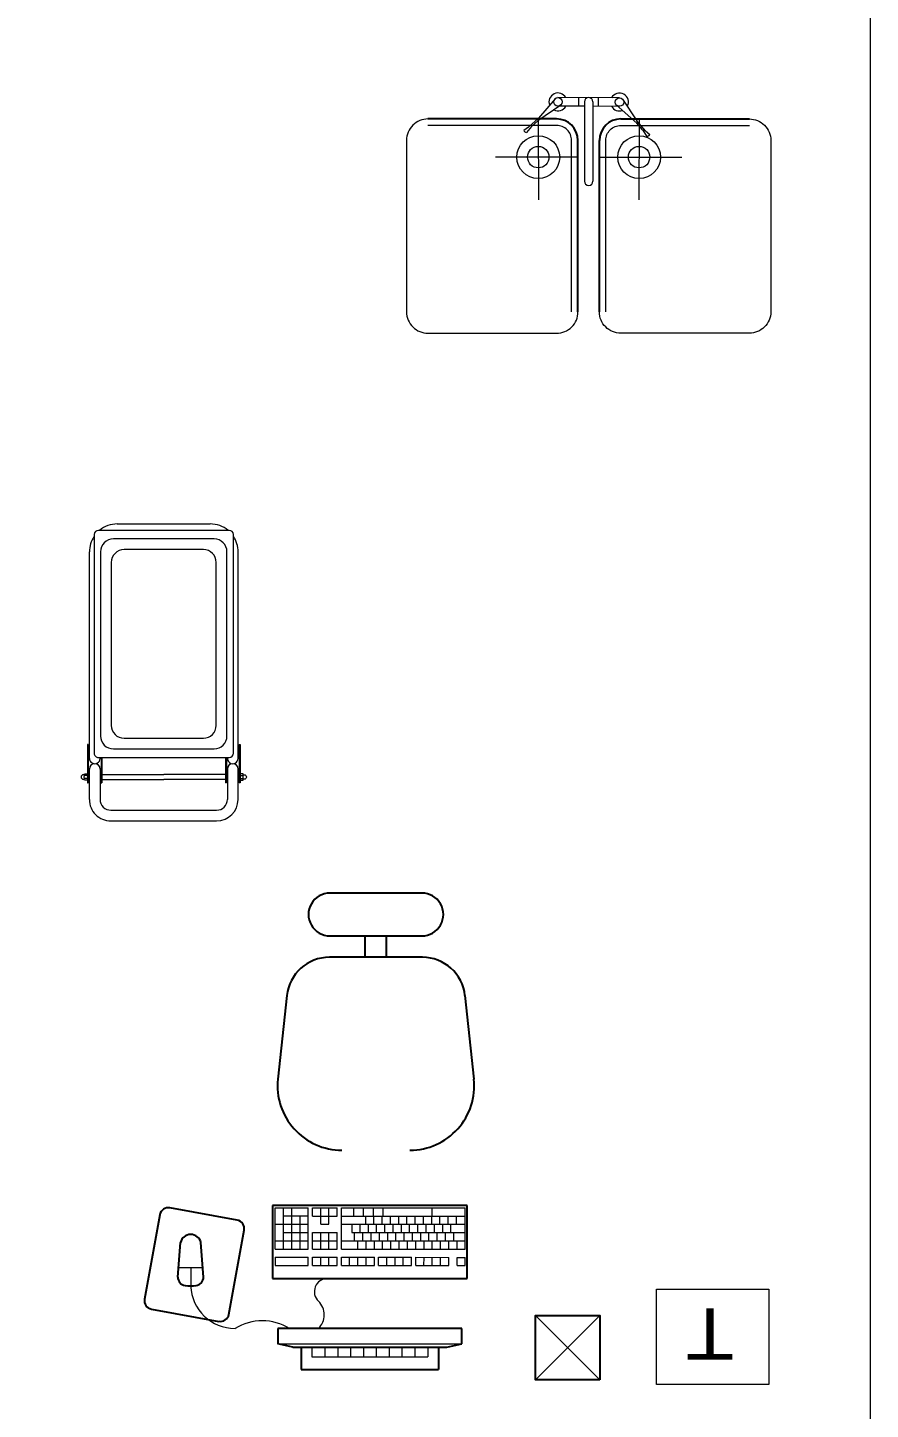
# Model space of a CAD drawing. Header units: millimetres. Extents: x 46649 to 61237, y -33954 to -18530.
# Drawn here: x 52971 to 54937, y -31359 to -28135 of the extents above; entities that cross this region are included whole.
import ezdxf

# ---------------------------------------------------------------- set-up
doc = ezdxf.new("R2010")
doc.units = ezdxf.units.MM
for name, color, linetype, lineweight in [('border', 7, 'Continuous', 0), ('c-1', 7, 'Continuous', 9), ('ed-1', 6, 'Continuous', 5), ('ed-3', 140, 'Continuous', 9), ('eo-1', 7, 'Continuous', 9), ('eo-3', 2, 'Continuous', 25), ('Habtoor$0$eo-3', 2, 'Continuous', 25), ('w-1', 7, 'Continuous', 9)]:
    doc.layers.add(name, color=color, linetype=linetype, lineweight=lineweight)
doc.styles.add('TAHOMA', font='', dxfattribs={"height": 32})
doc.styles.get('TAHOMA').set_extended_font_data('Tahoma')

# ---------------------------------------------------------------- blocks, each defined once
blk = doc.blocks.new('Temperature monitoring probe')
at = {"layer": 'ed-1'}
for points in [[(150, 150), (0, 0)], [(150, 0), (0, 150)]]:
    blk.add_lwpolyline(points, dxfattribs=at)
at = {"layer": 'eo-3'}
blk.add_lwpolyline([(150, 0), (0, 0), (0, 150), (150, 150)], close=True, dxfattribs=at)
blk = doc.blocks.new('FN00$0$A$C485D71E8')
at = {"layer": 'ed-1'}
for p, q in [((763.1, -156.3, -589.4), (493.1, -156.2, -589.4)), ((493.1, -178.3, -589.4), (493.1, -156.2, -589.4)), ((523.1, -178.3, -589.4), (523.1, -156.2, -589.4)), ((553.1, -178.3, -589.4), (553.1, -156.2, -589.4)), ((583.1, -178.3, -589.4), (583.1, -156.2, -589.4)), ((613.1, -178.3, -589.4), (613.1, -156.2, -589.4)), ((643.1, -178.3, -589.4), (643.1, -156.2, -589.4)), ((673.1, -178.4, -589.4), (673.1, -156.2, -589.4)), ((703.1, -178.4, -589.4), (703.1, -156.2, -589.4)), ((733.1, -178.4, -589.4), (733.1, -156.3, -589.4)), ((763.1, -178.4, -589.4), (763.1, -156.3, -589.4)), ((424.6, -368.9, -589.4), (405.3, -368.9, -589.4)), ((405.3, -368.9, -589.4), (405.3, -388.2, -589.4)), ((424.6, -368.9, -589.4), (424.6, -388.2, -589.4)), ((443.9, -368.9, -589.4), (443.9, -388.2, -589.4)), ((521, -369, -589.4), (443.9, -368.9, -589.4)), ((463.2, -368.9, -589.4), (463.2, -388.2, -589.4)), ((482.5, -368.9, -589.4), (482.5, -388.2, -589.4)), ((501.8, -369, -589.4), (501.7, -388.2, -589.4)), ((521, -369, -589.4), (521, -388.3, -589.4)), ((607.8, -369, -589.4), (530.7, -369, -589.4)), ((530.7, -369, -589.4), (530.7, -388.3, -589.4)), ((550, -369, -589.4), (550, -388.3, -589.4)), ((569.3, -369, -589.4), (569.2, -388.3, -589.4)), ((588.5, -369, -589.4), (588.5, -388.3, -589.4)), ((607.8, -369, -589.4), (607.8, -388.3, -589.4)), ((694.6, -369, -589.4), (617.5, -369, -589.4)), ((617.5, -369, -589.4), (617.5, -388.3, -589.4)), ((636.8, -369, -589.4), (636.7, -388.3, -589.4)), ((656, -369, -589.4), (656, -388.3, -589.4)), ((675.3, -369, -589.4), (675.3, -388.3, -589.4)), ((694.6, -369, -589.4), (694.6, -388.3, -589.4)), ((762.1, -369, -589.4), (704.2, -369, -589.4)), ((704.2, -369, -589.4), (704.2, -388.3, -589.4)), ((723.5, -369, -589.4), (723.5, -388.3, -589.4)), ((742.8, -369, -589.4), (742.8, -388.3, -589.4)), ((762.1, -369, -589.4), (762.1, -388.3, -589.4)), ((771.7, -369, -589.4), (771.7, -388.3, -589.4)), ((848.9, -369.1, -589.4), (771.7, -369, -589.4)), ((848.9, -388.3, -589.4), (848.9, -369.1, -589.4)), ((424.6, -388.2, -589.4), (405.3, -388.2, -589.4)), ((405.3, -407.5, -589.4), (405.3, -503.9, -589.4)), ((694.6, -407.6, -589.4), (405.3, -407.5, -589.4)), ((424.6, -407.5, -589.4), (424.6, -426.8, -589.4)), ((521, -388.3, -589.4), (443.9, -388.2, -589.4)), ((443.9, -407.5, -589.4), (443.9, -426.8, -589.4)), ((463.2, -407.5, -589.4), (463.2, -426.8, -589.4)), ((482.5, -407.5, -589.4), (482.5, -426.8, -589.4)), ((501.7, -407.5, -589.4), (501.7, -426.8, -589.4)), ((521, -407.5, -589.4), (521, -426.8, -589.4)), ((607.8, -388.3, -589.4), (530.7, -388.3, -589.4)), ((540.3, -407.5, -589.4), (540.3, -426.8, -589.4)), ((559.6, -407.5, -589.4), (559.6, -426.8, -589.4)), ((578.9, -407.5, -589.4), (578.9, -426.8, -589.4)), ((598.2, -407.5, -589.4), (598.2, -426.8, -589.4)), ((617.5, -407.6, -589.4), (617.4, -426.8, -589.4)), ((694.6, -388.3, -589.4), (617.5, -388.3, -589.4)), ((636.7, -407.6, -589.4), (636.7, -426.9, -589.4)), ((656, -407.6, -589.4), (656, -426.9, -589.4)), ((694.6, -407.6, -589.4), (694.6, -504, -589.4)), ((762.1, -388.3, -589.4), (704.2, -388.3, -589.4)), ((762.1, -407.6, -589.4), (704.2, -407.6, -589.4)), ((704.2, -407.6, -589.4), (704.2, -446.2, -589.4)), ((723.5, -407.6, -589.4), (723.5, -446.2, -589.4)), ((742.8, -407.6, -589.4), (742.8, -446.2, -589.4)), ((762.1, -407.6, -589.4), (762.1, -446.2, -589.4)), ((848.9, -388.3, -589.4), (771.7, -388.3, -589.4)), ((771.7, -407.6, -589.4), (771.7, -504, -589.4)), ((848.9, -407.6, -589.4), (771.7, -407.6, -589.4)), ((791, -407.6, -589.4), (791, -484.8, -589.4)), ((810.3, -407.6, -589.4), (810.3, -504.1, -589.4)), ((829.6, -407.6, -589.4), (829.6, -504.1, -589.4)), ((848.9, -407.6, -589.4), (848.9, -504.1, -589.4)), ((694.6, -426.9, -589.4), (405.3, -426.8, -589.4)), ((670.2, -446.1, -589.4), (405.3, -446.1, -589.4)), ((432.3, -426.8, -589.4), (432.3, -446.1, -589.4)), ((438.8, -446.1, -589.4), (438.8, -465.4, -589.4)), ((451.5, -426.8, -589.4), (451.5, -446.1, -589.4)), ((458, -446.1, -589.4), (458, -465.4, -589.4)), ((470.8, -426.8, -589.4), (470.8, -446.1, -589.4)), ((477.3, -446.1, -589.4), (477.3, -465.4, -589.4)), ((490.1, -426.8, -589.4), (490.1, -446.1, -589.4)), ((496.6, -446.1, -589.4), (496.6, -465.4, -589.4)), ((509.4, -426.8, -589.4), (509.4, -446.1, -589.4)), ((515.9, -446.1, -589.4), (515.9, -465.4, -589.4)), ((528.7, -426.8, -589.4), (528.7, -446.1, -589.4)), ((535.2, -446.1, -589.4), (535.2, -465.4, -589.4)), ((548, -426.8, -589.4), (548, -446.1, -589.4)), ((554.5, -446.1, -589.4), (554.5, -465.4, -589.4)), ((567.3, -426.8, -589.4), (567.2, -446.1, -589.4)), ((573.8, -446.1, -589.4), (573.7, -465.4, -589.4)), ((586.5, -426.8, -589.4), (586.5, -446.1, -589.4)), ((593, -446.1, -589.4), (593, -465.4, -589.4)), ((605.8, -426.8, -589.4), (605.8, -446.1, -589.4)), ((612.3, -446.1, -589.4), (612.3, -465.4, -589.4)), ((625.1, -426.8, -589.4), (625.1, -446.1, -589.4)), ((631.6, -446.1, -589.4), (631.6, -465.4, -589.4)), ((644.4, -426.8, -589.4), (644.4, -446.1, -589.4)), ((650.9, -446.1, -589.4), (650.9, -465.4, -589.4)), ((663.7, -426.9, -589.4), (663.7, -446.1, -589.4)), ((670.2, -465.4, -589.4), (670.2, -446.1, -589.4)), ((762.1, -426.9, -589.4), (704.2, -426.9, -589.4)), ((762.1, -446.2, -589.4), (704.2, -446.2, -589.4)), ((848.9, -426.9, -589.4), (771.7, -426.9, -589.4)), ((829.6, -446.2, -589.4), (771.7, -446.2, -589.4)), ((694.6, -465.4, -589.4), (405.3, -465.4, -589.4)), ((425.8, -465.4, -589.4), (425.8, -484.6, -589.4)), ((445.1, -465.4, -589.4), (445.1, -484.7, -589.4)), ((464.4, -465.4, -589.4), (464.4, -484.7, -589.4)), ((483.7, -465.4, -589.4), (483.7, -484.7, -589.4)), ((502.9, -465.4, -589.4), (502.9, -484.7, -589.4)), ((522.2, -465.4, -589.4), (522.2, -484.7, -589.4)), ((541.5, -465.4, -589.4), (541.5, -484.7, -589.4)), ((560.8, -465.4, -589.4), (560.8, -484.7, -589.4)), ((580.1, -465.4, -589.4), (580.1, -484.7, -589.4)), ((599.4, -465.4, -589.4), (599.4, -484.7, -589.4)), ((618.7, -465.4, -589.4), (618.7, -484.7, -589.4)), ((638, -484.7, -589.4), (638, -465.4, -589.4)), ((742.8, -465.5, -589.4), (723.5, -465.5, -589.4)), ((723.5, -465.5, -589.4), (723.5, -484.7, -589.4)), ((742.8, -465.5, -589.4), (742.8, -484.7, -589.4)), ((848.9, -465.5, -589.4), (771.7, -465.5, -589.4)), ((694.6, -484.7, -589.4), (405.3, -484.6, -589.4)), ((694.6, -504, -589.4), (405.3, -503.9, -589.4)), ((482.4, -484.7, -589.4), (482.4, -503.9, -589.4)), ((596.7, -484.7, -589.4), (596.7, -504, -589.4)), ((619.7, -484.7, -589.4), (619.7, -504, -589.4)), ((642.7, -484.7, -589.4), (642.7, -504, -589.4)), ((665.7, -484.7, -589.4), (665.7, -504, -589.4)), ((704.2, -484.7, -589.4), (704.2, -504, -589.4)), ((723.5, -484.7, -589.4), (704.2, -484.7, -589.4)), ((762.1, -504, -589.4), (704.2, -504, -589.4)), ((723.5, -484.7, -589.4), (723.5, -504, -589.4)), ((742.8, -484.7, -589.4), (723.5, -484.7, -589.4)), ((762.1, -484.7, -589.4), (742.8, -484.7, -589.4)), ((742.8, -484.7, -589.4), (742.8, -504, -589.4)), ((762.1, -484.7, -589.4), (762.1, -504, -589.4)), ((829.6, -484.8, -589.4), (771.7, -484.8, -589.4)), ((848.9, -504.1, -589.4), (771.7, -504, -589.4))]:
    blk.add_line(p, q, dxfattribs=at)
at = {"layer": 'ed-3'}
for p, q in [((843.1, -186.5, -589.4), (413.1, -186.3, -589.4)), ((1046.2, -363.9, -589.4), (1046.2, -321.6, -589.4)), ((1017.8, -363.9, -589.4), (1074.5, -363.9, -589.4))]:
    blk.add_line(p, q, dxfattribs=at)
at = {"layer": 'eo-1'}
for centre, radius, start, end in [((778.1, -254, -589.4), 43.8, 133.3745, 226.5915), ((879.1, -118.4, -589.4), 121.7, 238.4995, 301.4665), ((942.7, -325.9, -589.4), 103.6, 2.3734, 90.0591), ((726.8, -308.2, -589.4), 30.8, 269.983, 46.5915)]:
    blk.add_arc(centre, radius, start, end, dxfattribs=at)
at = {"layer": 'eo-3'}
for p, q in [((468.1, -178.3, -589.4), (468.2, -126.2, -589.4)), ((788.2, -126.3, -589.4), (468.2, -126.2, -589.4)), ((788.1, -178.4, -589.4), (788.2, -126.3, -589.4)), ((448.1, -178.3, -589.4), (413.1, -186.3, -589.4)), ((413.1, -186.3, -589.4), (413.1, -222.1, -589.4)), ((808.1, -178.4, -589.4), (448.1, -178.3, -589.4)), ((808.1, -178.4, -589.4), (843.1, -186.5, -589.4)), ((843.1, -222.2, -589.4), (843.1, -186.5, -589.4)), ((413.1, -222.1, -589.4), (843.1, -222.2, -589.4)), ((957.1, -255, -589.4), (921.3, -451.8, -589.4)), ((1137.8, -267.6, -589.4), (980.4, -238.9, -589.4)), ((1118, -487.6, -589.4), (1153.9, -290.9, -589.4)), ((855, -339.1, -589.4), (401.1, -338.9, -589.4)), ((401.1, -338.9, -589.4), (401.1, -508.9, -589.4)), ((855, -509.1, -589.4), (855, -339.1, -589.4)), ((1016.2, -342.2, -589.4), (1022.2, -423, -589.4)), ((1076.2, -342.2, -589.4), (1070.1, -423, -589.4)), ((937.4, -475, -589.4), (1094.8, -503.7, -589.4)), ((401.1, -508.9, -589.4), (855, -509.1, -589.4))]:
    blk.add_line(p, q, dxfattribs=at)
for centre, radius, start, end in [((976.8, -258.6, -589.4), 20, 79.6694, 169.6694), ((1134.2, -287.3, -589.4), 20, 349.6694, 79.6694), ((1036.2, -342.2, -589.4), 20, 97.8583, 179.983), ((1045.8, -411.8, -589.4), 90.3, 81.4947, 97.8583), ((1056.2, -342.3, -589.4), 20, 359.983, 81.4947), ((1046.1, -416.8, -589.4), 24.8, 194.5001, 345.466), ((941, -455.3, -589.4), 20, 169.6694, 259.6694), ((1098.4, -484, -589.4), 20, 259.6694, 349.6694)]:
    blk.add_arc(centre, radius, start, end, dxfattribs=at)
blk = doc.blocks.new('comp-keyboard-mouse-mouse mat')
at = {"layer": 'w-1'}
blk.add_blockref('FN00$0$A$C485D71E8', (-628.2, 126.2, 589.4), dxfattribs=at)
blk = doc.blocks.new('A$C67B73C43')
at = {"layer": 'eo-1'}
blk.add_lwpolyline([(0, 0), (261.7, 0), (261.7, 221.9), (0, 221.9)], close=True, dxfattribs=at)
at = {"layer": 'eo-3', "style": 'TAHOMA', "width": 1.2}
blk.add_text('T', height=120, dxfattribs=at).set_placement((72.9, 44.4))
blk = doc.blocks.new('Habtoor$0$FGVF GFDGFD')
at = {"layer": 'ed-1'}
for p, q in [((530107767.9, 177870800), (530107337.9, 177870800)), ((530107307.9, 177870770), (530107307.9, 177870535)), ((530107742.9, 177870775), (530107362.9, 177870775)), ((530107797.9, 177870535), (530107797.9, 177870770)), ((530107332.9, 177870745), (530107332.9, 177870560)), ((530107772.9, 177870560), (530107772.9, 177870745)), ((530107337.9, 177870505), (530107767.9, 177870505)), ((530107721.6, 177870530), (530107742.9, 177870530))]:
    blk.add_line(p, q, dxfattribs=at)
blk.add_lwpolyline([(530107362.9, 177870530), (530107723.1, 177870530, 0.058362)], format="xyb", dxfattribs=at)
for centre, start, end in [((530107337.9, 177870770), 90, 180), ((530107767.9, 177870770), 0, 90), ((530107362.9, 177870745), 90, 180), ((530107742.9, 177870745), 0, 90), ((530107337.9, 177870535), 180, 270), ((530107362.9, 177870560), 180, 270), ((530107742.9, 177870560), 270, 0), ((530107767.9, 177870535), 270, 0)]:
    blk.add_arc(centre, 30, start, end, dxfattribs=at)
at = {"layer": 'eo-1'}
for p, q in [((530107819.9, 177870826), (530107337.9, 177870826)), ((530107787.5, 177870830.8), (530107877.2, 177870830.8)), ((530107787.5, 177870828.8), (530107787.5, 177870830.8)), ((530107787.5, 177870828.8), (530107877.2, 177870828.8)), ((530107915.9, 177870826), (530107844.9, 177870826)), ((530107857.4, 177870828.8), (530107857.4, 177870826)), ((530107869.4, 177870828.8), (530107869.4, 177870826)), ((530107877.2, 177870830.8), (530107877.2, 177870828.8)), ((530107287.9, 177870805), (530107287.9, 177870500)), ((530107807.9, 177870815), (530107297.9, 177870815)), ((530107817.9, 177870500), (530107817.9, 177870805)), ((530107817.9, 177870798.8), (530107877.2, 177870798.8)), ((530107817.9, 177870796.8), (530107877.2, 177870796.8)), ((530107844.9, 177870801), (530107915.9, 177870801)), ((530107857.4, 177870801), (530107857.4, 177870798.8)), ((530107857.4, 177870796.8), (530107857.4, 177870652.5)), ((530107869.4, 177870801), (530107869.4, 177870798.8)), ((530107869.4, 177870796.8), (530107869.4, 177870652.5)), ((530107877.2, 177870798.8), (530107877.2, 177870796.8)), ((530107272.9, 177870544), (530107272.9, 177870761)), ((530107940.9, 177870529), (530107940.9, 177870776)), ((530107965.9, 177870529), (530107965.9, 177870776)), ((530107857.4, 177870508.2), (530107857.4, 177870652.5)), ((530107869.4, 177870508.2), (530107869.4, 177870652.5)), ((530107817.9, 177870508.2), (530107877.2, 177870508.2)), ((530107817.9, 177870506.2), (530107877.2, 177870506.2)), ((530107819.9, 177870504), (530107817.9, 177870504)), ((530107844.9, 177870504), (530107915.9, 177870504)), ((530107857.4, 177870504), (530107857.4, 177870506.2)), ((530107869.4, 177870504), (530107869.4, 177870506.2)), ((530107877.2, 177870506.2), (530107877.2, 177870508.2)), ((530107297.9, 177870490), (530107807.9, 177870490)), ((530107819.9, 177870479), (530107337.9, 177870479)), ((530107787.5, 177870476.3), (530107877.2, 177870476.3)), ((530107787.5, 177870476.3), (530107787.5, 177870474.3)), ((530107787.5, 177870474.3), (530107877.2, 177870474.3)), ((530107915.9, 177870479), (530107844.9, 177870479)), ((530107857.4, 177870476.3), (530107857.4, 177870479)), ((530107869.4, 177870476.3), (530107869.4, 177870479)), ((530107877.2, 177870474.3), (530107877.2, 177870476.3))]:
    blk.add_line(p, q, dxfattribs=at)
for points in [[(530107859.9, 177870831.2), (530107859.9, 177870837.6, 0.267949), (530107856.4, 177870837.6)], [(530107856.4, 177870837.6), (530107856.4, 177870831.2, 0.267949)], [(530107856.4, 177870831.2, 0.267949), (530107859.9, 177870831.2, 0.133975), (530107867, 177870831.2, 0.267949), (530107870.5, 177870831.2)], [(530107858.1, 177870838.1), (530107858.1, 177870840.2, -1), (530107868.8, 177870840.2), (530107868.8, 177870838.1)], [(530107867, 177870831.2), (530107867, 177870837.6, 0.133975), (530107859.9, 177870837.6)], [(530107870.5, 177870831.2), (530107870.5, 177870837.6, 0.267949), (530107867, 177870837.6)], [(530107856.4, 177870473.8, -0.267949), (530107859.9, 177870473.8, -0.133975), (530107867, 177870473.8, -0.267949), (530107870.5, 177870473.8)], [(530107856.4, 177870467.4), (530107856.4, 177870473.8, -0.267949)], [(530107859.9, 177870473.8), (530107859.9, 177870467.4, -0.267949), (530107856.4, 177870467.4)], [(530107858.1, 177870466.9), (530107858.1, 177870464.8, 1), (530107868.8, 177870464.8), (530107868.8, 177870466.9)], [(530107867, 177870473.8), (530107867, 177870467.4, -0.133975), (530107859.9, 177870467.4)], [(530107870.5, 177870473.8), (530107870.5, 177870467.4, -0.267949), (530107867, 177870467.4)]]:
    blk.add_lwpolyline(points, format="xyb", dxfattribs=at)
for points in [[(530107858.1, 177870830.8), (530107868.8, 177870830.8)], [(530107858.1, 177870474.3), (530107868.8, 177870474.3)]]:
    blk.add_lwpolyline(points, dxfattribs=at)
for centre, radius, start, end in [((530107337.9, 177870761), 65, 90, 123.8222), ((530107819.9, 177870813.5), 12.5, 260.719, 90), ((530107844.9, 177870813.5), 12.5, 90, 270), ((530107915.9, 177870776), 50, 0, 90), ((530107337.9, 177870761), 65, 140.2849, 180), ((530107297.9, 177870805), 10, 90, 180), ((530107807.9, 177870805), 10, 0, 90), ((530107915.9, 177870776), 25, 0, 90), ((530107337.9, 177870544), 65, 180, 219.7151), ((530107297.9, 177870500), 10, 180, 270), ((530107807.9, 177870500), 10, 270, 0), ((530107819.9, 177870491.5), 12.5, 270, 90), ((530107844.9, 177870491.5), 12.5, 90, 270), ((530107915.9, 177870529), 50, 270, 0), ((530107915.9, 177870529), 25, 270, 0), ((530107337.9, 177870544), 65, 236.1778, 270)]:
    blk.add_arc(centre, radius, start, end, dxfattribs=at)
blk = doc.blocks.new('A$C349F7F7B')
at = {"layer": 'ed-1', "linetype": 'Continuous'}
for p, q in [((-78.4, 202.2), (-117.2, 156.4)), ((71.8, 204.3), (-71.7, 204.7)), ((-23, 184.6), (-22.9, 204.6)), ((-10, 194.6), (-10, 10)), ((10, 194.5), (10, 10)), ((22.9, 184.5), (23, 204.5)), ((79.3, 200.9), (112.1, 150.7)), ((-65, 187.2), (-118.5, 150.6)), ((-10, 184.6), (-71.7, 184.7)), ((71.7, 184.3), (10, 184.5)), ((64.2, 187.8), (112.6, 144.8)), ((-140.7, 135.4), (-151.3, 128.1)), ((-133.4, 137.3), (-145.4, 123.1)), ((-140.7, 135.4), (-117.2, 156.4)), ((-133.4, 137.3), (-118.5, 150.6)), ((132.8, 126.9), (112.1, 150.7)), ((125.8, 129.7), (112.6, 144.8)), ((125.8, 129.7), (135.9, 114.1)), ((132.8, 126.9), (142.4, 118.3))]:
    blk.add_line(p, q, dxfattribs=at)
for centre in [(-71.7, 194.7), (-71.7, 194.7), (71.8, 194.4)]:
    blk.add_circle(centre, 10, dxfattribs=at)
for centre, radius, start, end in [((-71.7, 194.7), 20.9, 28.4002, 201.4851), ((0, 194.6), 10, 359.8497, 179.8486), ((71.8, 194.4), 20.9, 331.3725, 151.3337), ((-71.7, 194.7), 20.9, 242.8124, 331.2991), ((71.8, 194.4), 20.9, 208.462, 290.0861), ((-144.3, 130.6), 7.49, 199.152, 261.3498), ((135.7, 121.6), 7.49, 271.4683, 333.6662), ((0, 10), 10, 179.8497, 359.8497)]:
    blk.add_arc(centre, radius, start, end, dxfattribs=at)
blk = doc.blocks.new('A$C02CF58BE')
at = {"layer": 'ed-1', "extrusion": (-4e-15, 6.04724e-06, 1)}
for p, q in [((-118, -38.8, -1), (-117.4, -228.8, -1)), ((-27.7, -128.6, -1), (-217.7, -129.2, -1))]:
    blk.add_line(p, q, dxfattribs=at)
at = {"layer": 'ed-1', "extrusion": (4e-15, 6.04724e-06, 1)}
for p, q in [((118, -38.8, -1), (117.4, -228.8, -1)), ((27.7, -128.6, -1), (217.7, -129.2, -1))]:
    blk.add_line(p, q, dxfattribs=at)
at = {"layer": 'ed-1', "extrusion": (-4e-15, 6.04724e-06, 1), "elevation": -1}
blk.add_lwpolyline([(-40, -489.7), (-40, -89.7, 0.414214), (-75, -54.7), (-375, -54.7)], format="xyb", dxfattribs=at)
at = {"layer": 'ed-1', "extrusion": (4e-15, 6.04724e-06, 1), "elevation": -1}
blk.add_lwpolyline([(40, -489.7), (40, -89.7, -0.414214), (75, -54.7), (375, -54.7)], format="xyb", dxfattribs=at)
at = {"layer": 'ed-1', "extrusion": (-4e-15, 6.04724e-06, 1)}
for radius in [50, 25]:
    blk.add_circle((-117.7, -128.8, -1), radius, dxfattribs=at)
at = {"layer": 'ed-1', "extrusion": (4e-15, 6.04724e-06, 1)}
for radius in [50, 25]:
    blk.add_circle((117.7, -128.8, -1), radius, dxfattribs=at)
at = {"layer": 'eo-1', "extrusion": (-4e-15, 6.04724e-06, 1), "elevation": -1}
blk.add_lwpolyline([(-375, -39.7, 0.414214), (-425, -89.7), (-425, -489.7, 0.414214), (-375, -539.7), (-75, -539.7, 0.414214), (-25, -489.7)], format="xyb", dxfattribs=at)
at = {"layer": 'eo-1', "extrusion": (4e-15, 6.04724e-06, 1), "elevation": -1}
blk.add_lwpolyline([(375, -39.7, -0.414214), (425, -89.7), (425, -489.7, -0.414214), (375, -539.7), (75, -539.7, -0.414214), (25, -489.7)], format="xyb", dxfattribs=at)
at = {"layer": 'eo-3', "extrusion": (-4e-15, 6.04724e-06, 1)}
for p, q in [((-75, -39.7, -1), (-375, -39.7, -1)), ((-25, -489.7, -1), (-25, -89.7, -1))]:
    blk.add_line(p, q, dxfattribs=at)
at = {"layer": 'eo-3', "extrusion": (4e-15, 6.04724e-06, 1)}
for p, q in [((75, -39.7, -1), (375, -39.7, -1)), ((25, -489.7, -1), (25, -89.7, -1))]:
    blk.add_line(p, q, dxfattribs=at)
at = {"layer": 'eo-3', "extrusion": (-4e-15, 6.04724e-06, 1)}
blk.add_arc((-75, -89.7, -1), 50, 0, 90, dxfattribs=at)
at = {"layer": 'eo-3', "extrusion": (4e-15, 6.04724e-06, 1)}
blk.add_arc((75, -89.7, -1), 50, 90, 180, dxfattribs=at)
at = {"layer": 'eo-3'}
blk.add_blockref('A$C349F7F7B', (0, -194.6, -1), dxfattribs=at)

msp = doc.modelspace()

# ---------------------------------------------------------------- linework, layer by layer
at = {"layer": 'border'}
msp.add_lwpolyline([(54937.438814, -33954.2691), (54937.438814, -24331.506085), (46974.008156, -24331.506085)], dxfattribs=at)
at = {"layer": 'eo-3'}
for p, q in [((53890.999523, -30154.055651), (53676.288307, -30154.055651)), ((53676.288307, -30254.055651), (53890.999523, -30254.055651)), ((53758.643915, -30304.055651), (53758.643915, -30254.055651)), ((53808.643915, -30304.055651), (53808.643915, -30254.055651)), ((53892.018493, -30304.055651), (53675.269338, -30304.055651)), ((53575.839163, -30393.395433), (53554.967999, -30588.065324)), ((53991.448668, -30393.395433), (54012.319832, -30588.065324))]:
    msp.add_line(p, q, dxfattribs=at)
for centre, radius, start, end in [((53676.288307, -30204.055651), 50, 90, 270.000631377), ((53890.999523, -30204.055651), 50, 270, 90.001052296), ((53675.269338, -30404.055651), 100, 90, 173.880516357), ((53892.018493, -30404.055651), 100, 6.119483643, 90), ((53704.113262, -30604.055651), 150, 173.880516357, 270), ((53863.174569, -30604.055651), 150, 270, 6.119483643)]:
    msp.add_arc(centre, radius, start, end, dxfattribs=at)

# ---------------------------------------------------------------- block references
at = {"layer": 'c-1'}
msp.add_blockref('Temperature monitoring probe', (54155.90876, -31289.86535), dxfattribs=at)
at = {"layer": 'eo-3'}
msp.add_blockref('A$C02CF58BE', (54280.150215, -28308.010106, 0.996976), dxfattribs=at)
at = {"layer": 'eo-3', "rotation": 180}
msp.add_blockref('comp-keyboard-mouse-mouse mat', (53769.410955, -31266.191943), dxfattribs=at)
at = {"layer": 'eo-3', "xscale": -1, "rotation": 180}
msp.add_blockref('A$C67B73C43', (54438.559095, -31078.777239), dxfattribs=at)
at = {"layer": 'Habtoor$0$eo-3', "rotation": 270}
msp.add_blockref('Habtoor$0$FGVF GFDGFD', (-177817363.931341, 530077980.183982, 1590.215932), dxfattribs=at)

doc.saveas('drawing.dxf')
